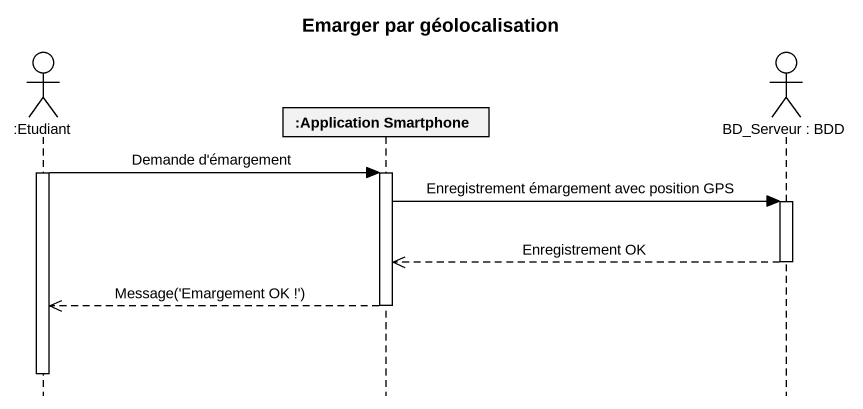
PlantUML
@startuml
title Emarger par géolocalisation
hide footbox
actor ":Etudiant" as Etudiant
participant ":Application Smartphone" as Application_Smartphone
actor "BD_Serveur : BDD" as BD_Serveur

activate Etudiant
Etudiant -> Application_Smartphone : Demande d'émargement
activate Application_Smartphone
Application_Smartphone -> BD_Serveur : Enregistrement émargement avec position GPS
activate BD_Serveur
BD_Serveur -->> Application_Smartphone : Enregistrement OK
deactivate BD_Serveur
Application_Smartphone -->> Etudiant : Message('Emargement OK !')
deactivate Application_Smartphone
deactivate Etudiant
@enduml
